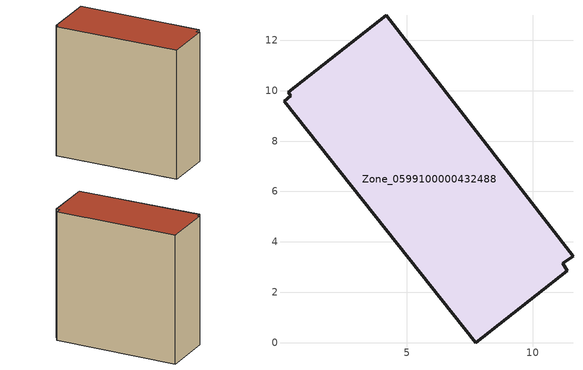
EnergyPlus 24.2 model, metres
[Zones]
Zone_0599100000432488
 floor ground (C_G): 7.74,0 0.11,9.59 0.38,9.8 0.27,9.95 4.18,12.99 11.6,3.43 11.19,3.14 11.38,2.85 z0
 wall outside (C_F): 11.6,3.43 4.18,12.99 0.27,9.95 0.38,9.8 0.11,9.59 7.74,0 11.38,2.85 11.19,3.14 11.6,3.43 z0:12.78
 roof outside (C_R): 0.11,9.59 7.74,0 11.38,2.85 11.19,3.14 11.6,3.43 4.18,12.99 0.27,9.95 0.38,9.8 z12.78
[BUILDING]
Pand.0599100000432488: North Axis=0; Terrain=City; Loads Convergence Tolerance Value=0.04; Temperature Convergence Tolerance Value=0.4; Solar Distribution=FullExterior; Maximum Number of Warmup Days=25; Minimum Number of Warmup Days=1
[Site:Location]
Rotterdam.The.Hague.AP_ZH_NLD Design_Conditions: Latitude=51.96; Longitude=4.45; Time Zone=1; Elevation=-4.5
[SITE:GROUNDTEMPERATURE:BUILDINGSURFACE]
18, 18, 18, 18, 18, 18, 18, 18, 18, 18, 18, 18
[MATERIAL] Thermal Absorptance=0.9; Solar Absorptance=0.7; Visible Absorptance=0.7
Name | Roughness | Thickness | Conductivity | Density | Specific Heat
G.TI.1946 | MediumSmooth | 0.15 | 1 | 540 | 1210
F.TI.1946 | Rough | 0.3 | 0.857143 | 1920 | 840
R.TI.1946 | MediumRough | 0.2 | 0.1 | 1500 | 1000
[CONSTRUCTION]
C_G: G.TI.1946
C_F: F.TI.1946
C_R: R.TI.1946
[ZONE]
Zone_0599100000432488: Type=1; Multiplier=1; Ceiling Height=Autocalculate; Volume=Autocalculate; Floor Area=autocalculate; Part of Total Floor Area=Yes
[ZONEINFILTRATION:DESIGNFLOWRATE]
Infil_Zone_0599100000432488: Zone or ZoneList or Space or SpaceList=Zone_0599100000432488; Schedule=AlwaysOn; Design Flow Rate Calculation Method=Flow/Area; Flow Rate per Floor Area=0.003; Constant Term Coefficient=1; Temperature Term Coefficient=0; Velocity Term Coefficient=0; Velocity Squared Term Coefficient=0
[HVACTEMPLATE:ZONE:IDEALLOADSAIRSYSTEM]
Zone_0599100000432488: Maximum Heating Supply Air Temperature=50; Minimum Cooling Supply Air Temperature=13; Maximum Heating Supply Air Humidity Ratio=0.0156; Minimum Cooling Supply Air Humidity Ratio=0.0077; Heating Limit=NoLimit; Cooling Limit=NoLimit; Dehumidification Control Type=ConstantSensibleHeatRatio; Cooling Sensible Heat Ratio=0.7; Dehumidification Setpoint=60; Humidification Control Type=None; Humidification Setpoint=30; Outdoor Air Method=None; Outdoor Air Flow Rate per Person=0.00944; Outdoor Air Flow Rate per Zone Floor Area=0; Outdoor Air Flow Rate per Zone=0; Demand Controlled Ventilation Type=None; Outdoor Air Economizer Type=NoEconomizer; Heat Recovery Type=None; Sensible Heat Recovery Effectiveness=0.7; Latent Heat Recovery Effectiveness=0.65
[ZONECONTROL:THERMOSTAT]
ThermostatControl_Zone_0599100000432488: Zone or ZoneList=Zone_0599100000432488; Control Type Schedule=DualSetpointControlType; Control 1=Thermostat_Zone_0599100000432488; Temperature Difference Between Cutout And Setpoint=0
[THERMOSTATSETPOINT:DUALSETPOINT]
Thermostat_Zone_0599100000432488: Heating Setpoint Temperature Schedule=HeatingSetpoint_Zone_0599100000432488; Cooling Setpoint Temperature Schedule=CoolingSetpoint_Zone_0599100000432488
[SCHEDULE:COMPACT]
HeatingSetpoint_Zone_0599100000432488: Through: 12/31, For: AllDays, Until: 24:00, 21
CoolingSetpoint_Zone_0599100000432488: Through: 12/31, For: AllDays, Until: 24:00, 24
DualSetpointControlType: Through: 12/31, For: AllDays, Until: 24:00, 4
AlwaysOn: Through: 12/31, For: AllDays, Until: 24:00, 1
